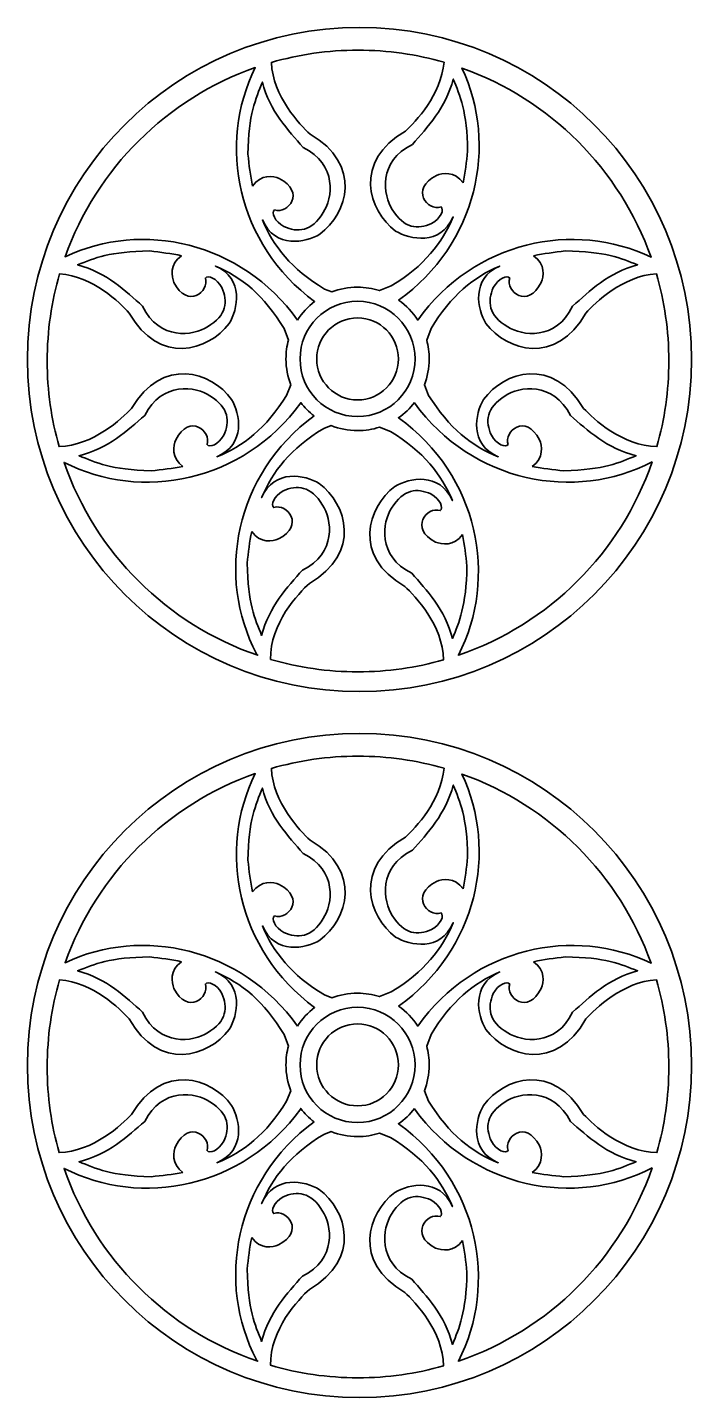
# Model space of a CAD drawing. Header units: centimetres. Extents: x 21.5 to 26.5, y -9.5 to 0.8.
import ezdxf

# ---------------------------------------------------------------- set-up
doc = ezdxf.new("R2010")
doc.units = ezdxf.units.CM
doc.header["$MEASUREMENT"] = 0
doc.layers.add('layer 1', color=7, linetype='Continuous')

msp = doc.modelspace()

# ---------------------------------------------------------------- linework, layer by layer
at = {"layer": 'layer 1', "color": 7, "lineweight": 35}
msp.add_ellipse((23.98534, -1.71741), major_axis=(0, 0.30683), ratio=0.99872894, dxfattribs=at)
at = {"layer": 'layer 1', "color": 250, "lineweight": 35}
msp.add_ellipse((23.98534, -7.00727), major_axis=(0, 0.30683), ratio=0.99872894, dxfattribs=at)
at = {"layer": 'layer 1', "color": 7, "lineweight": 35}
for points, knots in [([(23.99977, 0.76677), (25.37387, 0.76677), (26.48822, -0.34758), (26.48822, -1.72169), (26.48822, -1.72169), (26.48822, -3.09579), (25.37387, -4.21014), (23.99977, -4.21014), (23.99977, -4.21014), (22.62567, -4.21014), (21.51131, -3.09579), (21.51131, -1.72169), (21.51131, -1.72169), (21.51131, -0.34758), (22.62567, 0.76677), (23.99977, 0.76677)], [0, 0, 0, 0, 0.2, 0.2, 0.2, 0.2, 0.4, 0.4, 0.4, 0.4, 0.6, 0.6, 0.6, 0.6, 1, 1, 1, 1]), ([(23.98534, -1.18015), (24.04243, -1.18015), (24.09742, -1.18912), (24.14903, -1.20566), (24.14903, -1.20566), (24.14903, -1.20566), (24.2371, -1.1706), (24.2371, -1.1706), (24.2371, -1.1706), (24.48408, -1.02202), (24.62158, -0.84628), (24.7017, -0.65272), (24.7017, -0.65272), (24.60568, -0.87106), (24.37672, -0.82267), (24.27062, -0.75944), (24.27062, -0.75944), (24.06415, -0.60401), (23.95099, -0.23849), (24.34424, -0.00997), (24.34424, -0.00997), (24.4192, 0.05834), (24.6125, 0.26141), (24.63307, 0.50556), (24.63307, 0.50556), (24.42838, 0.56442), (24.21214, 0.596), (23.98854, 0.596), (23.98854, 0.596), (23.76331, 0.596), (23.54558, 0.5639), (23.33956, 0.50422), (23.33956, 0.50422), (23.35007, 0.25053), (23.55256, 0.03746), (23.62971, -0.03285), (23.62971, -0.03285), (24.02296, -0.26137), (23.9098, -0.6269), (23.70333, -0.78232), (23.70333, -0.78232), (23.59723, -0.84555), (23.36827, -0.89394), (23.27225, -0.6756), (23.27225, -0.6756), (23.35237, -0.86916), (23.48987, -1.0449), (23.73685, -1.19348), (23.73685, -1.19348), (23.73685, -1.19348), (23.7929, -1.21579), (23.7929, -1.21579), (23.7929, -1.21579), (23.85265, -1.19279), (23.91752, -1.18015), (23.98534, -1.18015)], [0, 0, 0, 0, 0.06666667, 0.06666667, 0.06666667, 0.06666667, 0.13333333, 0.13333333, 0.13333333, 0.13333333, 0.2, 0.2, 0.2, 0.2, 0.26666667, 0.26666667, 0.26666667, 0.26666667, 0.33333333, 0.33333333, 0.33333333, 0.33333333, 0.4, 0.4, 0.4, 0.4, 0.46666667, 0.46666667, 0.46666667, 0.46666667, 0.53333333, 0.53333333, 0.53333333, 0.53333333, 0.6, 0.6, 0.6, 0.6, 0.66666667, 0.66666667, 0.66666667, 0.66666667, 0.73333333, 0.73333333, 0.73333333, 0.73333333, 0.8, 0.8, 0.8, 0.8, 0.86666667, 0.86666667, 0.86666667, 0.86666667, 1, 1, 1, 1]), ([(23.53467, -1.4258), (23.56922, -1.37238), (23.61298, -1.32549), (23.6637, -1.28738), (23.6637, -1.28738), (23.08017, -0.85771), (22.93315, -0.10821), (23.21907, 0.46565), (23.21907, 0.46565), (22.55596, 0.23351), (22.02973, -0.29013), (21.7941, -0.95155), (21.7941, -0.95155), (22.37095, -0.67875), (23.11442, -0.83695), (23.53467, -1.4258)], [0, 0, 0, 0, 0.2, 0.2, 0.2, 0.2, 0.4, 0.4, 0.4, 0.4, 0.6, 0.6, 0.6, 0.6, 1, 1, 1, 1]), ([(24.2929, -1.27718), (24.34967, -1.31702), (24.39838, -1.36758), (24.4361, -1.42592), (24.4361, -1.42592), (24.85813, -0.83445), (25.60623, -0.67738), (26.18415, -0.95508), (26.18415, -0.95508), (25.95028, -0.29514), (25.42732, 0.22809), (24.76759, 0.46234), (24.76759, 0.46234), (25.03896, -0.11367), (24.88193, -0.85611), (24.2929, -1.27718)], [0, 0, 0, 0, 0.2, 0.2, 0.2, 0.2, 0.4, 0.4, 0.4, 0.4, 0.6, 0.6, 0.6, 0.6, 1, 1, 1, 1]), ([(23.19756, -0.4217), (23.18225, -0.34423), (23.17188, -0.26483), (23.16377, -0.18397), (23.16377, -0.18397), (23.16838, 0.11722), (23.22152, 0.2315), (23.2718, 0.35677), (23.2718, 0.35677), (23.32728, 0.13962), (23.4668, -0.00596), (23.57743, -0.13227), (23.57743, -0.13227), (23.83628, -0.25788), (23.79787, -0.51692), (23.72839, -0.61987), (23.72839, -0.61987), (23.64064, -0.7653), (23.53592, -0.77121), (23.43359, -0.72569), (23.43359, -0.72569), (23.36377, -0.68679), (23.33777, -0.61953), (23.36334, -0.60126), (23.36334, -0.60126), (23.46403, -0.63566), (23.59851, -0.46704), (23.39792, -0.36567), (23.39792, -0.36567), (23.35449, -0.34744), (23.26137, -0.33028), (23.19756, -0.4217)], [0, 0, 0, 0, 0.11111111, 0.11111111, 0.11111111, 0.11111111, 0.22222222, 0.22222222, 0.22222222, 0.22222222, 0.33333333, 0.33333333, 0.33333333, 0.33333333, 0.44444444, 0.44444444, 0.44444444, 0.44444444, 0.55555556, 0.55555556, 0.55555556, 0.55555556, 0.66666667, 0.66666667, 0.66666667, 0.66666667, 0.77777778, 0.77777778, 0.77777778, 0.77777778, 1, 1, 1, 1]), ([(24.77639, -0.39882), (24.7917, -0.32135), (24.80207, -0.24195), (24.81018, -0.16109), (24.81018, -0.16109), (24.80557, 0.1401), (24.75243, 0.25438), (24.70215, 0.37965), (24.70215, 0.37965), (24.64667, 0.1625), (24.50715, 0.01692), (24.39652, -0.10939), (24.39652, -0.10939), (24.13767, -0.235), (24.17608, -0.49404), (24.24556, -0.59699), (24.24556, -0.59699), (24.33331, -0.74242), (24.43803, -0.74832), (24.54036, -0.70281), (24.54036, -0.70281), (24.61018, -0.66391), (24.63618, -0.59665), (24.61061, -0.57837), (24.61061, -0.57837), (24.50993, -0.61278), (24.37544, -0.44416), (24.57603, -0.34279), (24.57603, -0.34279), (24.61946, -0.32456), (24.71258, -0.3074), (24.77639, -0.39882)], [0, 0, 0, 0, 0.11111111, 0.11111111, 0.11111111, 0.11111111, 0.22222222, 0.22222222, 0.22222222, 0.22222222, 0.33333333, 0.33333333, 0.33333333, 0.33333333, 0.44444444, 0.44444444, 0.44444444, 0.44444444, 0.55555556, 0.55555556, 0.55555556, 0.55555556, 0.66666667, 0.66666667, 0.66666667, 0.66666667, 0.77777778, 0.77777778, 0.77777778, 0.77777778, 1, 1, 1, 1]), ([(22.66676, -0.94429), (22.58942, -0.92835), (22.51011, -0.91734), (22.42931, -0.90857), (22.42931, -0.90857), (22.12809, -0.91075), (22.01339, -0.96297), (21.88772, -1.01223), (21.88772, -1.01223), (22.10441, -1.06946), (22.24886, -1.21016), (22.37427, -1.32181), (22.37427, -1.32181), (22.49778, -1.58167), (22.75712, -1.54535), (22.86063, -1.4767), (22.86063, -1.4767), (23.00677, -1.39014), (23.01352, -1.28547), (22.96883, -1.18277), (22.96883, -1.18277), (22.9305, -1.11264), (22.86345, -1.0861), (22.84497, -1.11151), (22.84497, -1.11151), (22.87856, -1.21248), (22.70886, -1.3456), (22.60912, -1.14419), (22.60912, -1.14419), (22.59123, -1.10062), (22.57483, -1.00736), (22.66676, -0.94429)], [0, 0, 0, 0, 0.11111111, 0.11111111, 0.11111111, 0.11111111, 0.22222222, 0.22222222, 0.22222222, 0.22222222, 0.33333333, 0.33333333, 0.33333333, 0.33333333, 0.44444444, 0.44444444, 0.44444444, 0.44444444, 0.55555556, 0.55555556, 0.55555556, 0.55555556, 0.66666667, 0.66666667, 0.66666667, 0.66666667, 0.77777778, 0.77777778, 0.77777778, 0.77777778, 1, 1, 1, 1]), ([(25.3041, -0.94429), (25.38144, -0.92835), (25.46075, -0.91734), (25.54155, -0.90857), (25.54155, -0.90857), (25.84276, -0.91075), (25.95747, -0.96297), (26.08314, -1.01223), (26.08314, -1.01223), (25.86644, -1.06946), (25.722, -1.21016), (25.59659, -1.32181), (25.59659, -1.32181), (25.47308, -1.58166), (25.21373, -1.54535), (25.11023, -1.4767), (25.11023, -1.4767), (24.96409, -1.39014), (24.95734, -1.28547), (25.00203, -1.18277), (25.00203, -1.18277), (25.04036, -1.11264), (25.10741, -1.0861), (25.12589, -1.11151), (25.12589, -1.11151), (25.0923, -1.21248), (25.262, -1.3456), (25.36174, -1.14419), (25.36174, -1.14419), (25.37963, -1.10062), (25.39603, -1.00736), (25.3041, -0.94429)], [0, 0, 0, 0, 0.11111111, 0.11111111, 0.11111111, 0.11111111, 0.22222222, 0.22222222, 0.22222222, 0.22222222, 0.33333333, 0.33333333, 0.33333333, 0.33333333, 0.44444444, 0.44444444, 0.44444444, 0.44444444, 0.55555556, 0.55555556, 0.55555556, 0.55555556, 0.66666667, 0.66666667, 0.66666667, 0.66666667, 0.77777778, 0.77777778, 0.77777778, 0.77777778, 1, 1, 1, 1]), ([(23.48498, -1.91171), (23.46161, -1.85145), (23.44877, -1.78593), (23.44877, -1.71741), (23.44877, -1.71741), (23.44877, -1.66843), (23.45536, -1.621), (23.46763, -1.57591), (23.46763, -1.57591), (23.46763, -1.57591), (23.43415, -1.48981), (23.43415, -1.48981), (23.43415, -1.48981), (23.28758, -1.24163), (23.11296, -1.10271), (22.92005, -1.02103), (22.92005, -1.02103), (23.1376, -1.11881), (23.08736, -1.34738), (23.02328, -1.45297), (23.02328, -1.45297), (22.86619, -1.65817), (22.49976, -1.76837), (22.27443, -1.37328), (22.27443, -1.37328), (22.20593, -1.29689), (22.00048, -1.09827), (21.75265, -1.0796), (21.75265, -1.0796), (21.69215, -1.28689), (21.65962, -1.5061), (21.65962, -1.73292), (21.65962, -1.73292), (21.65962, -1.95522), (21.69082, -2.17024), (21.74902, -2.37389), (21.74902, -2.37389), (22.00414, -2.36698), (22.22031, -2.16487), (22.29153, -2.08797), (22.29153, -2.08797), (22.52322, -1.69658), (22.88782, -1.81269), (23.04157, -2.02041), (23.04157, -2.02041), (23.10394, -2.12703), (23.15047, -2.35637), (22.93137, -2.45062), (22.93137, -2.45062), (23.12557, -2.37207), (23.30242, -2.236), (23.45298, -1.99023), (23.45298, -1.99023), (23.45298, -1.99023), (23.48498, -1.91171), (23.48498, -1.91171)], [0, 0, 0, 0, 0.06666667, 0.06666667, 0.06666667, 0.06666667, 0.13333333, 0.13333333, 0.13333333, 0.13333333, 0.2, 0.2, 0.2, 0.2, 0.26666667, 0.26666667, 0.26666667, 0.26666667, 0.33333333, 0.33333333, 0.33333333, 0.33333333, 0.4, 0.4, 0.4, 0.4, 0.46666667, 0.46666667, 0.46666667, 0.46666667, 0.53333333, 0.53333333, 0.53333333, 0.53333333, 0.6, 0.6, 0.6, 0.6, 0.66666667, 0.66666667, 0.66666667, 0.66666667, 0.73333333, 0.73333333, 0.73333333, 0.73333333, 0.8, 0.8, 0.8, 0.8, 0.86666667, 0.86666667, 0.86666667, 0.86666667, 1, 1, 1, 1]), ([(24.50313, -1.57617), (24.51536, -1.62118), (24.52192, -1.66853), (24.52192, -1.71741), (24.52192, -1.71741), (24.52192, -1.78585), (24.5091, -1.8513), (24.48579, -1.9115), (24.48579, -1.9115), (24.48579, -1.9115), (24.51787, -1.99023), (24.51787, -1.99023), (24.51787, -1.99023), (24.66844, -2.236), (24.84529, -2.37207), (25.03949, -2.45062), (25.03949, -2.45062), (24.82038, -2.35637), (24.86692, -2.12703), (24.92928, -2.02041), (24.92928, -2.02041), (25.08304, -1.81269), (25.44764, -1.69658), (25.67933, -2.08797), (25.67933, -2.08797), (25.75113, -2.16548), (25.97022, -2.37022), (26.22803, -2.37399), (26.22803, -2.37399), (26.28624, -2.17031), (26.31745, -1.95526), (26.31745, -1.73292), (26.31745, -1.73292), (26.31745, -1.50594), (26.28483, -1.2866), (26.22425, -1.07917), (26.22425, -1.07917), (25.97372, -1.09503), (25.76548, -1.29627), (25.69643, -1.37328), (25.69643, -1.37328), (25.4711, -1.76837), (25.10467, -1.65817), (24.94758, -1.45297), (24.94758, -1.45297), (24.88349, -1.34738), (24.83325, -1.11881), (25.0508, -1.02103), (25.0508, -1.02103), (24.8579, -1.10271), (24.68328, -1.24163), (24.53671, -1.48981), (24.53671, -1.48981), (24.53671, -1.48981), (24.50313, -1.57617), (24.50313, -1.57617)], [0, 0, 0, 0, 0.06666667, 0.06666667, 0.06666667, 0.06666667, 0.13333333, 0.13333333, 0.13333333, 0.13333333, 0.2, 0.2, 0.2, 0.2, 0.26666667, 0.26666667, 0.26666667, 0.26666667, 0.33333333, 0.33333333, 0.33333333, 0.33333333, 0.4, 0.4, 0.4, 0.4, 0.46666667, 0.46666667, 0.46666667, 0.46666667, 0.53333333, 0.53333333, 0.53333333, 0.53333333, 0.6, 0.6, 0.6, 0.6, 0.66666667, 0.66666667, 0.66666667, 0.66666667, 0.73333333, 0.73333333, 0.73333333, 0.73333333, 0.8, 0.8, 0.8, 0.8, 0.86666667, 0.86666667, 0.86666667, 0.86666667, 1, 1, 1, 1]), ([(23.98534, -1.28572), (24.22342, -1.28572), (24.41649, -1.47903), (24.41649, -1.71741), (24.41649, -1.71741), (24.41649, -1.95579), (24.22342, -2.1491), (23.98534, -2.1491), (23.98534, -2.1491), (23.74727, -2.1491), (23.5542, -1.95579), (23.5542, -1.71741), (23.5542, -1.71741), (23.5542, -1.47903), (23.74727, -1.28572), (23.98534, -1.28572)], [0, 0, 0, 0, 0.2, 0.2, 0.2, 0.2, 0.4, 0.4, 0.4, 0.4, 0.6, 0.6, 0.6, 0.6, 1, 1, 1, 1]), ([(22.67687, -2.52325), (22.59928, -2.53794), (22.5198, -2.54767), (22.43887, -2.55512), (22.43887, -2.55512), (22.13773, -2.54807), (22.02389, -2.49401), (21.89903, -2.44271), (21.89903, -2.44271), (22.11662, -2.389), (22.26332, -2.25066), (22.39052, -2.14105), (22.39052, -2.14105), (22.51822, -1.88323), (22.77695, -1.92374), (22.87933, -1.99405), (22.87933, -1.99405), (23.02404, -2.08297), (23.0291, -2.18773), (22.98276, -2.28969), (22.98276, -2.28969), (22.94329, -2.3592), (22.87583, -2.38465), (22.85776, -2.35894), (22.85776, -2.35894), (22.89298, -2.25853), (22.72545, -2.12268), (22.62246, -2.32245), (22.62246, -2.32245), (22.60388, -2.36572), (22.58597, -2.45871), (22.67687, -2.52325)], [0, 0, 0, 0, 0.11111111, 0.11111111, 0.11111111, 0.11111111, 0.22222222, 0.22222222, 0.22222222, 0.22222222, 0.33333333, 0.33333333, 0.33333333, 0.33333333, 0.44444444, 0.44444444, 0.44444444, 0.44444444, 0.55555556, 0.55555556, 0.55555556, 0.55555556, 0.66666667, 0.66666667, 0.66666667, 0.66666667, 0.77777778, 0.77777778, 0.77777778, 0.77777778, 1, 1, 1, 1]), ([(25.29399, -2.52325), (25.37158, -2.53794), (25.45106, -2.54767), (25.53199, -2.55512), (25.53199, -2.55512), (25.83313, -2.54807), (25.94697, -2.49401), (26.07183, -2.44272), (26.07183, -2.44272), (25.85424, -2.389), (25.70754, -2.25066), (25.58034, -2.14105), (25.58034, -2.14105), (25.45264, -1.88323), (25.19391, -1.92374), (25.09153, -1.99405), (25.09153, -1.99405), (24.94681, -2.08297), (24.94176, -2.18773), (24.9881, -2.28969), (24.9881, -2.28969), (25.02756, -2.3592), (25.09503, -2.38465), (25.1131, -2.35893), (25.1131, -2.35893), (25.07788, -2.25853), (25.24541, -2.12268), (25.34839, -2.32244), (25.34839, -2.32244), (25.36698, -2.36572), (25.38489, -2.45871), (25.29399, -2.52325)], [0, 0, 0, 0, 0.11111111, 0.11111111, 0.11111111, 0.11111111, 0.22222222, 0.22222222, 0.22222222, 0.22222222, 0.33333333, 0.33333333, 0.33333333, 0.33333333, 0.44444444, 0.44444444, 0.44444444, 0.44444444, 0.55555556, 0.55555556, 0.55555556, 0.55555556, 0.66666667, 0.66666667, 0.66666667, 0.66666667, 0.77777778, 0.77777778, 0.77777778, 0.77777778, 1, 1, 1, 1]), ([(23.65915, -2.14394), (23.62165, -2.11515), (23.58806, -2.0815), (23.5593, -2.04394), (23.5593, -2.04394), (23.5593, -2.04394), (23.55968, -2.04612), (23.55968, -2.04612), (23.55968, -2.04612), (23.12671, -2.64233), (22.36446, -2.78865), (21.78667, -2.49304), (21.78667, -2.49304), (22.0206, -3.17057), (22.55846, -3.70647), (23.23717, -3.93779), (23.23717, -3.93779), (23.23391, -3.93457), (23.2311, -3.93122), (23.22888, -3.9277), (23.22888, -3.9277), (22.92236, -3.34988), (23.06456, -2.58101), (23.65915, -2.14394)], [0, 0, 0, 0, 0.14285714, 0.14285714, 0.14285714, 0.14285714, 0.28571429, 0.28571429, 0.28571429, 0.28571429, 0.42857143, 0.42857143, 0.42857143, 0.42857143, 0.57142857, 0.57142857, 0.57142857, 0.57142857, 0.71428571, 0.71428571, 0.71428571, 0.71428571, 1, 1, 1, 1]), ([(24.41161, -2.04365), (24.3779, -2.08775), (24.33751, -2.12646), (24.29197, -2.15828), (24.29197, -2.15828), (24.89191, -2.59057), (25.04017, -3.35744), (24.74065, -3.93754), (24.74065, -3.93754), (25.42036, -3.70562), (25.95871, -3.16821), (26.19181, -2.48903), (26.19181, -2.48903), (25.61312, -2.78987), (24.84606, -2.64497), (24.41117, -2.04612), (24.41117, -2.04612), (24.41117, -2.04612), (24.41161, -2.04365), (24.41161, -2.04365)], [0, 0, 0, 0, 0.16666667, 0.16666667, 0.16666667, 0.16666667, 0.33333333, 0.33333333, 0.33333333, 0.33333333, 0.5, 0.5, 0.5, 0.5, 0.66666667, 0.66666667, 0.66666667, 0.66666667, 1, 1, 1, 1]), ([(24.14976, -2.22892), (24.09794, -2.24561), (24.0427, -2.25467), (23.98534, -2.25467), (23.98534, -2.25467), (23.91513, -2.25467), (23.84807, -2.24113), (23.7866, -2.21657), (23.7866, -2.21657), (23.7866, -2.21657), (23.73128, -2.23859), (23.73128, -2.23859), (23.73128, -2.23859), (23.4843, -2.38717), (23.3468, -2.56291), (23.26668, -2.75647), (23.26668, -2.75647), (23.3627, -2.53813), (23.59166, -2.58652), (23.69776, -2.64975), (23.69776, -2.64975), (23.90423, -2.80517), (24.01739, -3.1707), (23.62414, -3.39922), (23.62414, -3.39922), (23.54376, -3.47248), (23.32729, -3.7007), (23.33369, -3.96837), (23.33369, -3.96837), (23.54143, -4.02915), (23.76116, -4.06184), (23.98854, -4.06184), (23.98854, -4.06184), (24.21073, -4.06184), (24.42565, -4.03067), (24.62919, -3.97253), (24.62919, -3.97253), (24.62544, -3.71299), (24.41717, -3.49364), (24.33867, -3.4221), (24.33867, -3.4221), (23.94542, -3.19358), (24.05858, -2.82806), (24.26504, -2.67263), (24.26504, -2.67263), (24.37115, -2.6094), (24.60011, -2.56101), (24.69613, -2.77935), (24.69613, -2.77935), (24.61601, -2.58579), (24.47851, -2.41005), (24.23153, -2.26148), (24.23153, -2.26148), (24.23153, -2.26148), (24.14976, -2.22892), (24.14976, -2.22892)], [0, 0, 0, 0, 0.06666667, 0.06666667, 0.06666667, 0.06666667, 0.13333333, 0.13333333, 0.13333333, 0.13333333, 0.2, 0.2, 0.2, 0.2, 0.26666667, 0.26666667, 0.26666667, 0.26666667, 0.33333333, 0.33333333, 0.33333333, 0.33333333, 0.4, 0.4, 0.4, 0.4, 0.46666667, 0.46666667, 0.46666667, 0.46666667, 0.53333333, 0.53333333, 0.53333333, 0.53333333, 0.6, 0.6, 0.6, 0.6, 0.66666667, 0.66666667, 0.66666667, 0.66666667, 0.73333333, 0.73333333, 0.73333333, 0.73333333, 0.8, 0.8, 0.8, 0.8, 0.86666667, 0.86666667, 0.86666667, 0.86666667, 1, 1, 1, 1]), ([(23.19199, -3.01037), (23.17667, -3.08784), (23.16631, -3.16724), (23.15819, -3.2481), (23.15819, -3.2481), (23.16281, -3.54929), (23.21595, -3.66357), (23.26623, -3.78884), (23.26623, -3.78884), (23.3217, -3.57169), (23.46123, -3.42611), (23.57186, -3.2998), (23.57186, -3.2998), (23.83071, -3.17419), (23.7923, -2.91515), (23.72281, -2.8122), (23.72281, -2.8122), (23.63507, -2.66677), (23.53035, -2.66087), (23.42802, -2.70638), (23.42802, -2.70638), (23.35819, -2.74528), (23.3322, -2.81254), (23.35777, -2.83082), (23.35777, -2.83082), (23.45845, -2.79641), (23.59294, -2.96503), (23.39235, -3.0664), (23.39235, -3.0664), (23.34892, -3.08463), (23.2558, -3.10179), (23.19199, -3.01037)], [0, 0, 0, 0, 0.11111111, 0.11111111, 0.11111111, 0.11111111, 0.22222222, 0.22222222, 0.22222222, 0.22222222, 0.33333333, 0.33333333, 0.33333333, 0.33333333, 0.44444444, 0.44444444, 0.44444444, 0.44444444, 0.55555556, 0.55555556, 0.55555556, 0.55555556, 0.66666667, 0.66666667, 0.66666667, 0.66666667, 0.77777778, 0.77777778, 0.77777778, 0.77777778, 1, 1, 1, 1]), ([(24.77081, -3.03326), (24.78613, -3.11072), (24.7965, -3.19012), (24.80461, -3.27099), (24.80461, -3.27099), (24.8, -3.57217), (24.74686, -3.68645), (24.69657, -3.81172), (24.69657, -3.81172), (24.6411, -3.59457), (24.50158, -3.44899), (24.39094, -3.32268), (24.39094, -3.32268), (24.1321, -3.19707), (24.17051, -2.93803), (24.23999, -2.83508), (24.23999, -2.83508), (24.32774, -2.68965), (24.43245, -2.68375), (24.53479, -2.72926), (24.53479, -2.72926), (24.60461, -2.76816), (24.63061, -2.83542), (24.60504, -2.8537), (24.60504, -2.8537), (24.50435, -2.81929), (24.36987, -2.98791), (24.57046, -3.08928), (24.57046, -3.08928), (24.61388, -3.10751), (24.70701, -3.12467), (24.77081, -3.03326)], [0, 0, 0, 0, 0.11111111, 0.11111111, 0.11111111, 0.11111111, 0.22222222, 0.22222222, 0.22222222, 0.22222222, 0.33333333, 0.33333333, 0.33333333, 0.33333333, 0.44444444, 0.44444444, 0.44444444, 0.44444444, 0.55555556, 0.55555556, 0.55555556, 0.55555556, 0.66666667, 0.66666667, 0.66666667, 0.66666667, 0.77777778, 0.77777778, 0.77777778, 0.77777778, 1, 1, 1, 1])]:
    msp.add_open_spline(points, degree=3, knots=knots, dxfattribs=at)
at = {"layer": 'layer 1', "color": 250, "lineweight": 35}
for points, knots in [([(23.99977, -4.52309), (25.37387, -4.52309), (26.48822, -5.63744), (26.48822, -7.01155), (26.48822, -7.01155), (26.48822, -8.38565), (25.37387, -9.5), (23.99977, -9.5), (23.99977, -9.5), (22.62567, -9.5), (21.51131, -8.38565), (21.51131, -7.01155), (21.51131, -7.01155), (21.51131, -5.63744), (22.62567, -4.52309), (23.99977, -4.52309)], [0, 0, 0, 0, 0.2, 0.2, 0.2, 0.2, 0.4, 0.4, 0.4, 0.4, 0.6, 0.6, 0.6, 0.6, 1, 1, 1, 1]), ([(23.98534, -6.47001), (24.04243, -6.47001), (24.09742, -6.47898), (24.14903, -6.49552), (24.14903, -6.49552), (24.14903, -6.49552), (24.2371, -6.46046), (24.2371, -6.46046), (24.2371, -6.46046), (24.48408, -6.31188), (24.62158, -6.13614), (24.7017, -5.94258), (24.7017, -5.94258), (24.60568, -6.16092), (24.37672, -6.11253), (24.27062, -6.0493), (24.27062, -6.0493), (24.06415, -5.89387), (23.95099, -5.52835), (24.34424, -5.29983), (24.34424, -5.29983), (24.4192, -5.23152), (24.6125, -5.02845), (24.63307, -4.7843), (24.63307, -4.7843), (24.42838, -4.72544), (24.21214, -4.69386), (23.98854, -4.69386), (23.98854, -4.69386), (23.76331, -4.69386), (23.54558, -4.72596), (23.33956, -4.78564), (23.33956, -4.78564), (23.35007, -5.03933), (23.55256, -5.2524), (23.62971, -5.32271), (23.62971, -5.32271), (24.02296, -5.55123), (23.9098, -5.91676), (23.70333, -6.07218), (23.70333, -6.07218), (23.59723, -6.13541), (23.36827, -6.1838), (23.27225, -5.96546), (23.27225, -5.96546), (23.35237, -6.15902), (23.48987, -6.33476), (23.73685, -6.48334), (23.73685, -6.48334), (23.73685, -6.48334), (23.7929, -6.50565), (23.7929, -6.50565), (23.7929, -6.50565), (23.85265, -6.48265), (23.91752, -6.47001), (23.98534, -6.47001)], [0, 0, 0, 0, 0.06666667, 0.06666667, 0.06666667, 0.06666667, 0.13333333, 0.13333333, 0.13333333, 0.13333333, 0.2, 0.2, 0.2, 0.2, 0.26666667, 0.26666667, 0.26666667, 0.26666667, 0.33333333, 0.33333333, 0.33333333, 0.33333333, 0.4, 0.4, 0.4, 0.4, 0.46666667, 0.46666667, 0.46666667, 0.46666667, 0.53333333, 0.53333333, 0.53333333, 0.53333333, 0.6, 0.6, 0.6, 0.6, 0.66666667, 0.66666667, 0.66666667, 0.66666667, 0.73333333, 0.73333333, 0.73333333, 0.73333333, 0.8, 0.8, 0.8, 0.8, 0.86666667, 0.86666667, 0.86666667, 0.86666667, 1, 1, 1, 1]), ([(23.53467, -6.71566), (23.56922, -6.66224), (23.61298, -6.61535), (23.6637, -6.57724), (23.6637, -6.57724), (23.08017, -6.14757), (22.93315, -5.39807), (23.21907, -4.82421), (23.21907, -4.82421), (22.55596, -5.05635), (22.02973, -5.57999), (21.7941, -6.24141), (21.7941, -6.24141), (22.37095, -5.96861), (23.11442, -6.12681), (23.53467, -6.71566)], [0, 0, 0, 0, 0.2, 0.2, 0.2, 0.2, 0.4, 0.4, 0.4, 0.4, 0.6, 0.6, 0.6, 0.6, 1, 1, 1, 1]), ([(24.77639, -5.68868), (24.7917, -5.61121), (24.80207, -5.53181), (24.81018, -5.45095), (24.81018, -5.45095), (24.80557, -5.14976), (24.75243, -5.03548), (24.70215, -4.91021), (24.70215, -4.91021), (24.64667, -5.12736), (24.50715, -5.27294), (24.39652, -5.39925), (24.39652, -5.39925), (24.13767, -5.52486), (24.17608, -5.7839), (24.24556, -5.88685), (24.24556, -5.88685), (24.33331, -6.03228), (24.43803, -6.03818), (24.54036, -5.99267), (24.54036, -5.99267), (24.61018, -5.95377), (24.63618, -5.88651), (24.61061, -5.86823), (24.61061, -5.86823), (24.50993, -5.90264), (24.37544, -5.73402), (24.57603, -5.63265), (24.57603, -5.63265), (24.61946, -5.61442), (24.71258, -5.59726), (24.77639, -5.68868)], [0, 0, 0, 0, 0.11111111, 0.11111111, 0.11111111, 0.11111111, 0.22222222, 0.22222222, 0.22222222, 0.22222222, 0.33333333, 0.33333333, 0.33333333, 0.33333333, 0.44444444, 0.44444444, 0.44444444, 0.44444444, 0.55555556, 0.55555556, 0.55555556, 0.55555556, 0.66666667, 0.66666667, 0.66666667, 0.66666667, 0.77777778, 0.77777778, 0.77777778, 0.77777778, 1, 1, 1, 1]), ([(24.2929, -6.56704), (24.34967, -6.60688), (24.39838, -6.65744), (24.4361, -6.71578), (24.4361, -6.71578), (24.85813, -6.12431), (25.60623, -5.96724), (26.18415, -6.24494), (26.18415, -6.24494), (25.95028, -5.585), (25.42732, -5.06177), (24.76759, -4.82752), (24.76759, -4.82752), (25.03896, -5.40353), (24.88193, -6.14597), (24.2929, -6.56704)], [0, 0, 0, 0, 0.2, 0.2, 0.2, 0.2, 0.4, 0.4, 0.4, 0.4, 0.6, 0.6, 0.6, 0.6, 1, 1, 1, 1]), ([(23.19756, -5.71156), (23.18225, -5.63409), (23.17188, -5.55469), (23.16377, -5.47383), (23.16377, -5.47383), (23.16838, -5.17264), (23.22152, -5.05836), (23.2718, -4.93309), (23.2718, -4.93309), (23.32728, -5.15024), (23.4668, -5.29582), (23.57743, -5.42213), (23.57743, -5.42213), (23.83628, -5.54774), (23.79787, -5.80678), (23.72839, -5.90973), (23.72839, -5.90973), (23.64064, -6.05516), (23.53592, -6.06107), (23.43359, -6.01555), (23.43359, -6.01555), (23.36377, -5.97665), (23.33777, -5.90939), (23.36334, -5.89112), (23.36334, -5.89112), (23.46403, -5.92552), (23.59851, -5.7569), (23.39792, -5.65553), (23.39792, -5.65553), (23.35449, -5.6373), (23.26137, -5.62014), (23.19756, -5.71156)], [0, 0, 0, 0, 0.11111111, 0.11111111, 0.11111111, 0.11111111, 0.22222222, 0.22222222, 0.22222222, 0.22222222, 0.33333333, 0.33333333, 0.33333333, 0.33333333, 0.44444444, 0.44444444, 0.44444444, 0.44444444, 0.55555556, 0.55555556, 0.55555556, 0.55555556, 0.66666667, 0.66666667, 0.66666667, 0.66666667, 0.77777778, 0.77777778, 0.77777778, 0.77777778, 1, 1, 1, 1]), ([(22.66676, -6.23415), (22.58942, -6.21821), (22.51011, -6.2072), (22.42931, -6.19843), (22.42931, -6.19843), (22.12809, -6.20061), (22.01339, -6.25283), (21.88772, -6.30209), (21.88772, -6.30209), (22.10441, -6.35932), (22.24886, -6.50002), (22.37427, -6.61167), (22.37427, -6.61167), (22.49778, -6.87153), (22.75712, -6.83521), (22.86063, -6.76656), (22.86063, -6.76656), (23.00677, -6.68), (23.01352, -6.57533), (22.96883, -6.47263), (22.96883, -6.47263), (22.9305, -6.4025), (22.86345, -6.37596), (22.84497, -6.40137), (22.84497, -6.40137), (22.87856, -6.50234), (22.70886, -6.63546), (22.60912, -6.43405), (22.60912, -6.43405), (22.59123, -6.39048), (22.57483, -6.29722), (22.66676, -6.23415)], [0, 0, 0, 0, 0.11111111, 0.11111111, 0.11111111, 0.11111111, 0.22222222, 0.22222222, 0.22222222, 0.22222222, 0.33333333, 0.33333333, 0.33333333, 0.33333333, 0.44444444, 0.44444444, 0.44444444, 0.44444444, 0.55555556, 0.55555556, 0.55555556, 0.55555556, 0.66666667, 0.66666667, 0.66666667, 0.66666667, 0.77777778, 0.77777778, 0.77777778, 0.77777778, 1, 1, 1, 1]), ([(25.3041, -6.23415), (25.38144, -6.21821), (25.46075, -6.2072), (25.54155, -6.19843), (25.54155, -6.19843), (25.84276, -6.20061), (25.95747, -6.25283), (26.08314, -6.30209), (26.08314, -6.30209), (25.86644, -6.35932), (25.722, -6.50002), (25.59659, -6.61167), (25.59659, -6.61167), (25.47308, -6.87152), (25.21373, -6.83521), (25.11023, -6.76656), (25.11023, -6.76656), (24.96409, -6.68), (24.95734, -6.57533), (25.00203, -6.47263), (25.00203, -6.47263), (25.04036, -6.4025), (25.10741, -6.37596), (25.12589, -6.40137), (25.12589, -6.40137), (25.0923, -6.50234), (25.262, -6.63546), (25.36174, -6.43405), (25.36174, -6.43405), (25.37963, -6.39048), (25.39603, -6.29722), (25.3041, -6.23415)], [0, 0, 0, 0, 0.11111111, 0.11111111, 0.11111111, 0.11111111, 0.22222222, 0.22222222, 0.22222222, 0.22222222, 0.33333333, 0.33333333, 0.33333333, 0.33333333, 0.44444444, 0.44444444, 0.44444444, 0.44444444, 0.55555556, 0.55555556, 0.55555556, 0.55555556, 0.66666667, 0.66666667, 0.66666667, 0.66666667, 0.77777778, 0.77777778, 0.77777778, 0.77777778, 1, 1, 1, 1]), ([(23.48498, -7.20157), (23.46161, -7.14131), (23.44877, -7.07579), (23.44877, -7.00727), (23.44877, -7.00727), (23.44877, -6.95829), (23.45536, -6.91086), (23.46763, -6.86577), (23.46763, -6.86577), (23.46763, -6.86577), (23.43415, -6.77967), (23.43415, -6.77967), (23.43415, -6.77967), (23.28758, -6.53149), (23.11296, -6.39257), (22.92005, -6.31089), (22.92005, -6.31089), (23.1376, -6.40867), (23.08736, -6.63724), (23.02328, -6.74283), (23.02328, -6.74283), (22.86619, -6.94803), (22.49976, -7.05823), (22.27443, -6.66314), (22.27443, -6.66314), (22.20593, -6.58675), (22.00048, -6.38813), (21.75265, -6.36946), (21.75265, -6.36946), (21.69215, -6.57675), (21.65962, -6.79596), (21.65962, -7.02278), (21.65962, -7.02278), (21.65962, -7.24508), (21.69082, -7.4601), (21.74902, -7.66375), (21.74902, -7.66375), (22.00414, -7.65684), (22.22031, -7.45473), (22.29153, -7.37783), (22.29153, -7.37783), (22.52322, -6.98644), (22.88782, -7.10255), (23.04157, -7.31027), (23.04157, -7.31027), (23.10394, -7.41689), (23.15047, -7.64623), (22.93137, -7.74048), (22.93137, -7.74048), (23.12557, -7.66193), (23.30242, -7.52586), (23.45298, -7.28009), (23.45298, -7.28009), (23.45298, -7.28009), (23.48498, -7.20157), (23.48498, -7.20157)], [0, 0, 0, 0, 0.06666667, 0.06666667, 0.06666667, 0.06666667, 0.13333333, 0.13333333, 0.13333333, 0.13333333, 0.2, 0.2, 0.2, 0.2, 0.26666667, 0.26666667, 0.26666667, 0.26666667, 0.33333333, 0.33333333, 0.33333333, 0.33333333, 0.4, 0.4, 0.4, 0.4, 0.46666667, 0.46666667, 0.46666667, 0.46666667, 0.53333333, 0.53333333, 0.53333333, 0.53333333, 0.6, 0.6, 0.6, 0.6, 0.66666667, 0.66666667, 0.66666667, 0.66666667, 0.73333333, 0.73333333, 0.73333333, 0.73333333, 0.8, 0.8, 0.8, 0.8, 0.86666667, 0.86666667, 0.86666667, 0.86666667, 1, 1, 1, 1]), ([(24.50313, -6.86603), (24.51536, -6.91104), (24.52192, -6.95839), (24.52192, -7.00727), (24.52192, -7.00727), (24.52192, -7.07571), (24.5091, -7.14116), (24.48579, -7.20136), (24.48579, -7.20136), (24.48579, -7.20136), (24.51787, -7.28009), (24.51787, -7.28009), (24.51787, -7.28009), (24.66844, -7.52586), (24.84529, -7.66193), (25.03949, -7.74048), (25.03949, -7.74048), (24.82038, -7.64623), (24.86692, -7.41689), (24.92928, -7.31027), (24.92928, -7.31027), (25.08304, -7.10255), (25.44764, -6.98644), (25.67933, -7.37783), (25.67933, -7.37783), (25.75113, -7.45534), (25.97022, -7.66008), (26.22803, -7.66385), (26.22803, -7.66385), (26.28624, -7.46017), (26.31745, -7.24512), (26.31745, -7.02278), (26.31745, -7.02278), (26.31745, -6.7958), (26.28483, -6.57646), (26.22425, -6.36903), (26.22425, -6.36903), (25.97372, -6.38489), (25.76548, -6.58613), (25.69643, -6.66314), (25.69643, -6.66314), (25.4711, -7.05823), (25.10467, -6.94803), (24.94758, -6.74283), (24.94758, -6.74283), (24.88349, -6.63724), (24.83325, -6.40867), (25.0508, -6.31089), (25.0508, -6.31089), (24.8579, -6.39257), (24.68328, -6.53149), (24.53671, -6.77967), (24.53671, -6.77967), (24.53671, -6.77967), (24.50313, -6.86603), (24.50313, -6.86603)], [0, 0, 0, 0, 0.06666667, 0.06666667, 0.06666667, 0.06666667, 0.13333333, 0.13333333, 0.13333333, 0.13333333, 0.2, 0.2, 0.2, 0.2, 0.26666667, 0.26666667, 0.26666667, 0.26666667, 0.33333333, 0.33333333, 0.33333333, 0.33333333, 0.4, 0.4, 0.4, 0.4, 0.46666667, 0.46666667, 0.46666667, 0.46666667, 0.53333333, 0.53333333, 0.53333333, 0.53333333, 0.6, 0.6, 0.6, 0.6, 0.66666667, 0.66666667, 0.66666667, 0.66666667, 0.73333333, 0.73333333, 0.73333333, 0.73333333, 0.8, 0.8, 0.8, 0.8, 0.86666667, 0.86666667, 0.86666667, 0.86666667, 1, 1, 1, 1]), ([(23.98534, -6.57558), (24.22342, -6.57558), (24.41649, -6.76889), (24.41649, -7.00727), (24.41649, -7.00727), (24.41649, -7.24565), (24.22342, -7.43896), (23.98534, -7.43896), (23.98534, -7.43896), (23.74727, -7.43896), (23.5542, -7.24565), (23.5542, -7.00727), (23.5542, -7.00727), (23.5542, -6.76889), (23.74727, -6.57558), (23.98534, -6.57558)], [0, 0, 0, 0, 0.2, 0.2, 0.2, 0.2, 0.4, 0.4, 0.4, 0.4, 0.6, 0.6, 0.6, 0.6, 1, 1, 1, 1]), ([(22.67687, -7.81311), (22.59928, -7.8278), (22.5198, -7.83753), (22.43887, -7.84498), (22.43887, -7.84498), (22.13773, -7.83793), (22.02389, -7.78387), (21.89903, -7.73257), (21.89903, -7.73257), (22.11662, -7.67886), (22.26332, -7.54052), (22.39052, -7.43091), (22.39052, -7.43091), (22.51822, -7.17309), (22.77695, -7.2136), (22.87933, -7.28391), (22.87933, -7.28391), (23.02404, -7.37283), (23.0291, -7.47759), (22.98276, -7.57955), (22.98276, -7.57955), (22.94329, -7.64906), (22.87583, -7.67451), (22.85776, -7.6488), (22.85776, -7.6488), (22.89298, -7.54839), (22.72545, -7.41254), (22.62246, -7.61231), (22.62246, -7.61231), (22.60388, -7.65558), (22.58597, -7.74857), (22.67687, -7.81311)], [0, 0, 0, 0, 0.11111111, 0.11111111, 0.11111111, 0.11111111, 0.22222222, 0.22222222, 0.22222222, 0.22222222, 0.33333333, 0.33333333, 0.33333333, 0.33333333, 0.44444444, 0.44444444, 0.44444444, 0.44444444, 0.55555556, 0.55555556, 0.55555556, 0.55555556, 0.66666667, 0.66666667, 0.66666667, 0.66666667, 0.77777778, 0.77777778, 0.77777778, 0.77777778, 1, 1, 1, 1]), ([(25.29399, -7.81311), (25.37158, -7.8278), (25.45106, -7.83753), (25.53199, -7.84498), (25.53199, -7.84498), (25.83313, -7.83793), (25.94697, -7.78387), (26.07183, -7.73258), (26.07183, -7.73258), (25.85424, -7.67886), (25.70754, -7.54052), (25.58034, -7.43091), (25.58034, -7.43091), (25.45264, -7.17309), (25.19391, -7.2136), (25.09153, -7.28391), (25.09153, -7.28391), (24.94681, -7.37283), (24.94176, -7.47759), (24.9881, -7.57955), (24.9881, -7.57955), (25.02756, -7.64906), (25.09503, -7.67451), (25.1131, -7.64879), (25.1131, -7.64879), (25.07788, -7.54839), (25.24541, -7.41254), (25.34839, -7.6123), (25.34839, -7.6123), (25.36698, -7.65558), (25.38489, -7.74857), (25.29399, -7.81311)], [0, 0, 0, 0, 0.11111111, 0.11111111, 0.11111111, 0.11111111, 0.22222222, 0.22222222, 0.22222222, 0.22222222, 0.33333333, 0.33333333, 0.33333333, 0.33333333, 0.44444444, 0.44444444, 0.44444444, 0.44444444, 0.55555556, 0.55555556, 0.55555556, 0.55555556, 0.66666667, 0.66666667, 0.66666667, 0.66666667, 0.77777778, 0.77777778, 0.77777778, 0.77777778, 1, 1, 1, 1]), ([(23.65915, -7.4338), (23.62165, -7.40501), (23.58806, -7.37136), (23.5593, -7.3338), (23.5593, -7.3338), (23.5593, -7.3338), (23.55968, -7.33598), (23.55968, -7.33598), (23.55968, -7.33598), (23.12671, -7.93219), (22.36446, -8.07851), (21.78667, -7.7829), (21.78667, -7.7829), (22.0206, -8.46043), (22.55846, -8.99633), (23.23717, -9.22765), (23.23717, -9.22765), (23.23391, -9.22443), (23.2311, -9.22108), (23.22888, -9.21756), (23.22888, -9.21756), (22.92236, -8.63974), (23.06456, -7.87087), (23.65915, -7.4338)], [0, 0, 0, 0, 0.14285714, 0.14285714, 0.14285714, 0.14285714, 0.28571429, 0.28571429, 0.28571429, 0.28571429, 0.42857143, 0.42857143, 0.42857143, 0.42857143, 0.57142857, 0.57142857, 0.57142857, 0.57142857, 0.71428571, 0.71428571, 0.71428571, 0.71428571, 1, 1, 1, 1]), ([(24.41161, -7.33351), (24.3779, -7.37761), (24.33751, -7.41632), (24.29197, -7.44814), (24.29197, -7.44814), (24.89191, -7.88043), (25.04017, -8.6473), (24.74065, -9.2274), (24.74065, -9.2274), (25.42036, -8.99548), (25.95871, -8.45807), (26.19181, -7.77889), (26.19181, -7.77889), (25.61312, -8.07973), (24.84606, -7.93483), (24.41117, -7.33598), (24.41117, -7.33598), (24.41117, -7.33598), (24.41161, -7.33351), (24.41161, -7.33351)], [0, 0, 0, 0, 0.16666667, 0.16666667, 0.16666667, 0.16666667, 0.33333333, 0.33333333, 0.33333333, 0.33333333, 0.5, 0.5, 0.5, 0.5, 0.66666667, 0.66666667, 0.66666667, 0.66666667, 1, 1, 1, 1]), ([(24.14976, -7.51878), (24.09794, -7.53547), (24.0427, -7.54453), (23.98534, -7.54453), (23.98534, -7.54453), (23.91513, -7.54453), (23.84807, -7.53099), (23.7866, -7.50643), (23.7866, -7.50643), (23.7866, -7.50643), (23.73128, -7.52845), (23.73128, -7.52845), (23.73128, -7.52845), (23.4843, -7.67703), (23.3468, -7.85277), (23.26668, -8.04633), (23.26668, -8.04633), (23.3627, -7.82799), (23.59166, -7.87638), (23.69776, -7.93961), (23.69776, -7.93961), (23.90423, -8.09503), (24.01739, -8.46056), (23.62414, -8.68908), (23.62414, -8.68908), (23.54376, -8.76234), (23.32729, -8.99056), (23.33369, -9.25823), (23.33369, -9.25823), (23.54143, -9.31901), (23.76116, -9.3517), (23.98854, -9.3517), (23.98854, -9.3517), (24.21073, -9.3517), (24.42565, -9.32053), (24.62919, -9.26239), (24.62919, -9.26239), (24.62544, -9.00285), (24.41717, -8.7835), (24.33867, -8.71196), (24.33867, -8.71196), (23.94542, -8.48344), (24.05858, -8.11792), (24.26504, -7.96249), (24.26504, -7.96249), (24.37115, -7.89926), (24.60011, -7.85087), (24.69613, -8.06921), (24.69613, -8.06921), (24.61601, -7.87565), (24.47851, -7.69991), (24.23153, -7.55134), (24.23153, -7.55134), (24.23153, -7.55134), (24.14976, -7.51878), (24.14976, -7.51878)], [0, 0, 0, 0, 0.06666667, 0.06666667, 0.06666667, 0.06666667, 0.13333333, 0.13333333, 0.13333333, 0.13333333, 0.2, 0.2, 0.2, 0.2, 0.26666667, 0.26666667, 0.26666667, 0.26666667, 0.33333333, 0.33333333, 0.33333333, 0.33333333, 0.4, 0.4, 0.4, 0.4, 0.46666667, 0.46666667, 0.46666667, 0.46666667, 0.53333333, 0.53333333, 0.53333333, 0.53333333, 0.6, 0.6, 0.6, 0.6, 0.66666667, 0.66666667, 0.66666667, 0.66666667, 0.73333333, 0.73333333, 0.73333333, 0.73333333, 0.8, 0.8, 0.8, 0.8, 0.86666667, 0.86666667, 0.86666667, 0.86666667, 1, 1, 1, 1]), ([(23.19199, -8.30023), (23.17667, -8.3777), (23.16631, -8.4571), (23.15819, -8.53796), (23.15819, -8.53796), (23.16281, -8.83915), (23.21595, -8.95343), (23.26623, -9.0787), (23.26623, -9.0787), (23.3217, -8.86155), (23.46123, -8.71597), (23.57186, -8.58966), (23.57186, -8.58966), (23.83071, -8.46405), (23.7923, -8.20501), (23.72281, -8.10206), (23.72281, -8.10206), (23.63507, -7.95663), (23.53035, -7.95073), (23.42802, -7.99624), (23.42802, -7.99624), (23.35819, -8.03514), (23.3322, -8.1024), (23.35777, -8.12068), (23.35777, -8.12068), (23.45845, -8.08627), (23.59294, -8.25489), (23.39235, -8.35626), (23.39235, -8.35626), (23.34892, -8.37449), (23.2558, -8.39165), (23.19199, -8.30023)], [0, 0, 0, 0, 0.11111111, 0.11111111, 0.11111111, 0.11111111, 0.22222222, 0.22222222, 0.22222222, 0.22222222, 0.33333333, 0.33333333, 0.33333333, 0.33333333, 0.44444444, 0.44444444, 0.44444444, 0.44444444, 0.55555556, 0.55555556, 0.55555556, 0.55555556, 0.66666667, 0.66666667, 0.66666667, 0.66666667, 0.77777778, 0.77777778, 0.77777778, 0.77777778, 1, 1, 1, 1]), ([(24.77081, -8.32312), (24.78613, -8.40058), (24.7965, -8.47998), (24.80461, -8.56085), (24.80461, -8.56085), (24.8, -8.86203), (24.74686, -8.97631), (24.69657, -9.10158), (24.69657, -9.10158), (24.6411, -8.88443), (24.50158, -8.73885), (24.39094, -8.61254), (24.39094, -8.61254), (24.1321, -8.48693), (24.17051, -8.22789), (24.23999, -8.12494), (24.23999, -8.12494), (24.32774, -7.97951), (24.43245, -7.97361), (24.53479, -8.01912), (24.53479, -8.01912), (24.60461, -8.05802), (24.63061, -8.12528), (24.60504, -8.14356), (24.60504, -8.14356), (24.50435, -8.10915), (24.36987, -8.27777), (24.57046, -8.37914), (24.57046, -8.37914), (24.61388, -8.39737), (24.70701, -8.41453), (24.77081, -8.32312)], [0, 0, 0, 0, 0.11111111, 0.11111111, 0.11111111, 0.11111111, 0.22222222, 0.22222222, 0.22222222, 0.22222222, 0.33333333, 0.33333333, 0.33333333, 0.33333333, 0.44444444, 0.44444444, 0.44444444, 0.44444444, 0.55555556, 0.55555556, 0.55555556, 0.55555556, 0.66666667, 0.66666667, 0.66666667, 0.66666667, 0.77777778, 0.77777778, 0.77777778, 0.77777778, 1, 1, 1, 1])]:
    msp.add_open_spline(points, degree=3, knots=knots, dxfattribs=at)

doc.saveas('drawing.dxf')
